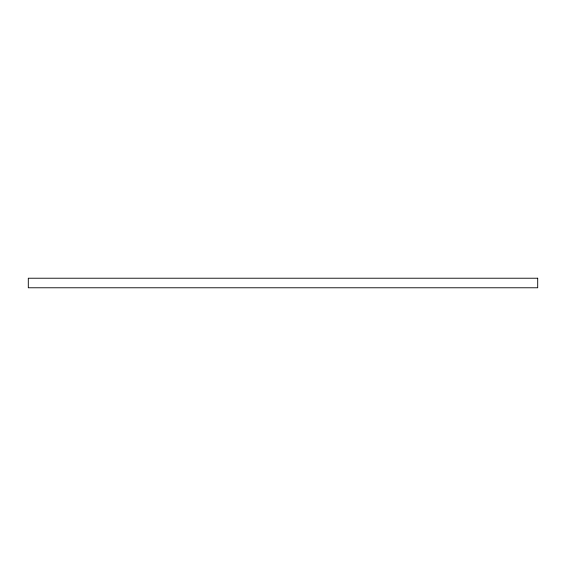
<?xml version="1.0" encoding="UTF-8"?>
<svg xmlns="http://www.w3.org/2000/svg" width="566" height="566" viewBox="0 0 566 566"><rect width="100%" height="100%" fill="white"/><g stroke="black" fill="none" stroke-linecap="round" stroke-linejoin="round"><path stroke-width="0.85" d="M537.7 278.224L28.3 278.224L28.3 287.776L537.7 287.776L537.7 278.224"/></g></svg>
